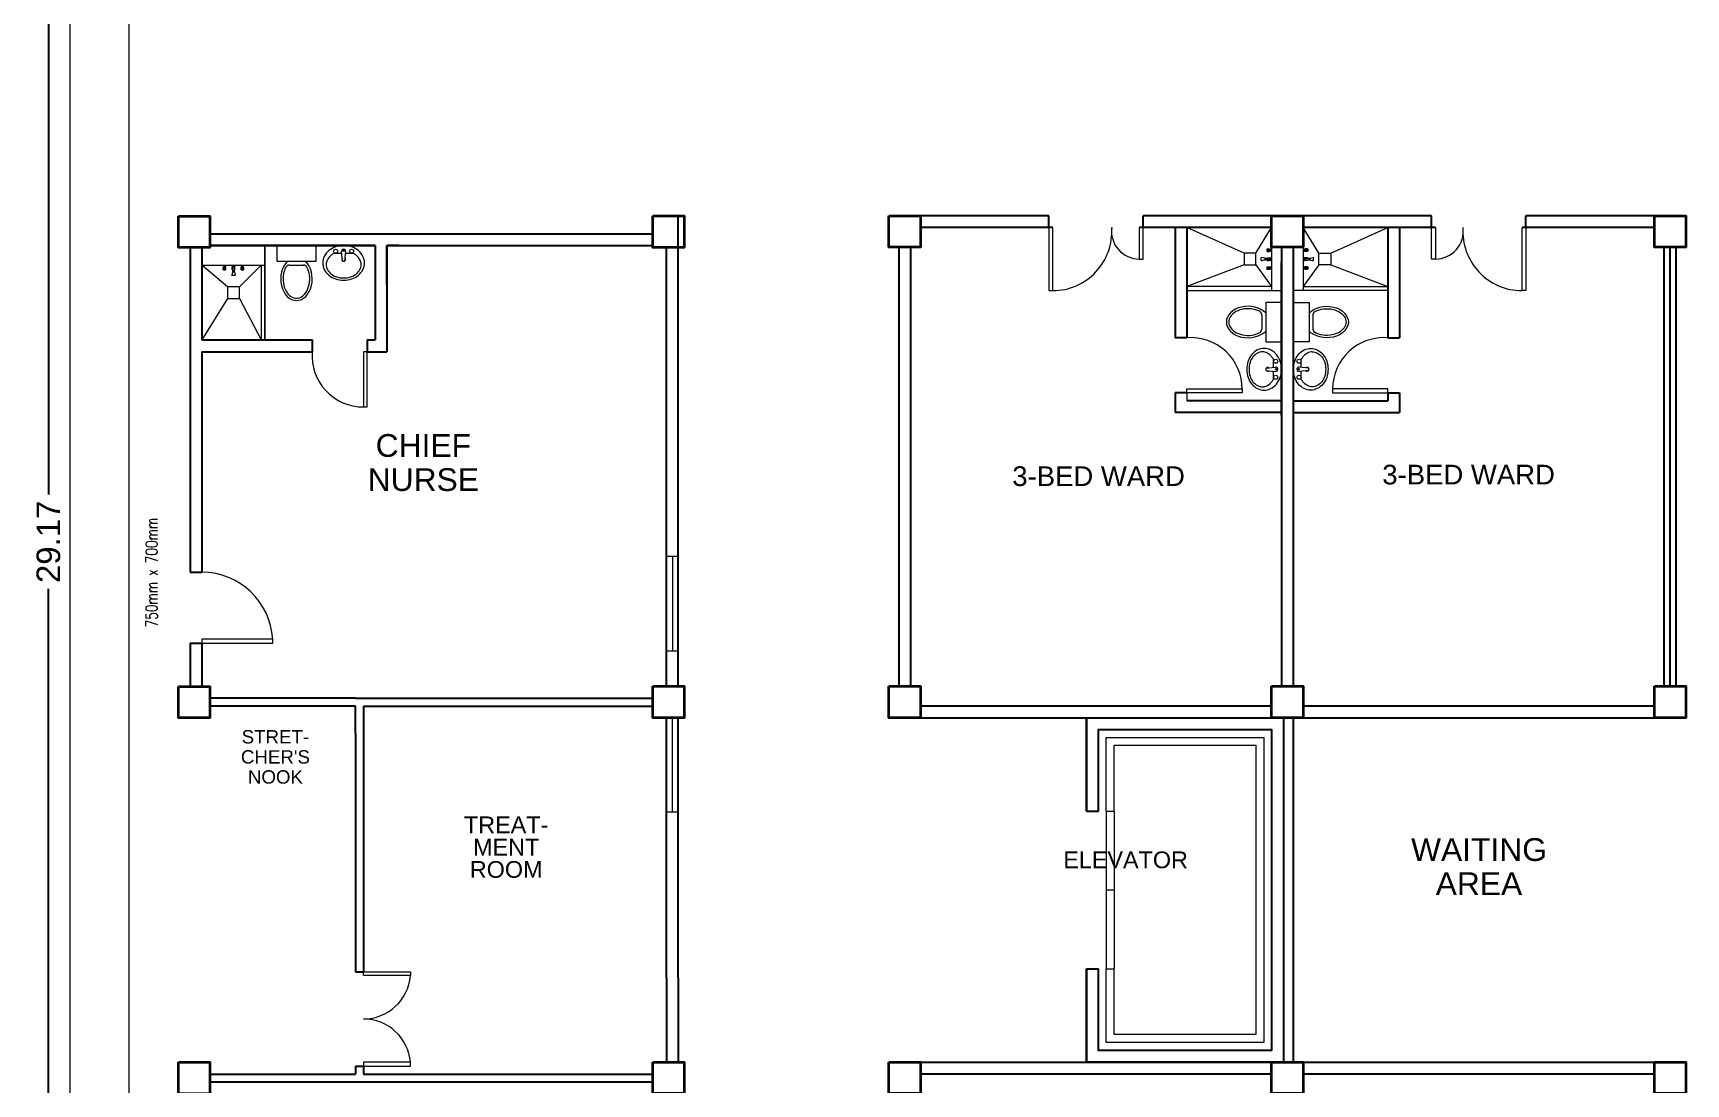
# Model space of a CAD drawing. Header units: millimetres. Extents: x 3 to 421, y 1 to 337.
# Drawn here: x 249.58 to 270.58, y 108.77 to 122.12 of the extents above; entities that cross this region are included whole.
import ezdxf

# ---------------------------------------------------------------- set-up
doc = ezdxf.new("R2010")
doc.units = ezdxf.units.MM
doc.header["$MEASUREMENT"] = 0
doc.layers.add('ahu line', color=7, linetype='Continuous', lineweight=20)
for name, color, linetype in [('diffuser', 7, 'Continuous'), ('ducting label', 7, 'Continuous'), ('label', 7, 'Continuous')]:
    doc.layers.add(name, color=color, linetype=linetype)
doc.styles.add('Arch-Dim', font='simplex.shx', dxfattribs={"width": 0.75})
doc.styles.get("Standard").update_dxf_attribs({"font": 'arial.ttf'})
doc.styles.add('SWISSLT175', font='swissl.ttf', dxfattribs={"height": 0.175})
doc.dimstyles.new('Copy of dimension', dxfattribs={"dimtxt": 0.3, "dimasz": 0.3, "dimexe": 0.18, "dimexo": 0.0625, "dimgap": 0.09, "dimtad": 0, "dimzin": 0, "dimdsep": 46, "dimtxsty": 'Standard', "dimblk": 'OBLIQUE', "dimcen": 0.09, "dimclrd": 256, "dimclre": 256, "dimclrt": 256, "dimadec": 0, "dimazin": 0, "dimtfac": 1, "dimtofl": 0, "dimtmove": 0, "dimatfit": 3, "dimldrblk": 'OBLIQUE', "dimfxl": 1, "dimtolj": 1, "dimtzin": 0, "dimarcsym": 0})

# ---------------------------------------------------------------- blocks, each defined once
blk = doc.blocks.new('_Oblique')
at = {"color": 0, "linetype": 'ByBlock', "lineweight": -2}
blk.add_line((-0.5, -0.5), (0.5, 0.5), dxfattribs=at)
blk = doc.blocks.new('*D29')
at = {"layer": 'Defpoints', "color": 0, "transparency": 16777216}
for p in [(250.904, 130.246), (249.78, 101.072), (251.004, 101.072)]:
    blk.add_point(p, dxfattribs=at)
at = {"layer": 'diffuser', "lineweight": -2, "transparency": 16777216}
for p, q in [((250.841, 130.246), (249.6, 130.246)), ((249.78, 130.246), (249.78, 116.258)), ((249.78, 101.072), (249.78, 115.06)), ((250.941, 101.072), (249.6, 101.072))]:
    blk.add_line(p, q, dxfattribs=at)
at = {"layer": 'diffuser', "lineweight": -2, "transparency": 16777216, "xscale": 0.3, "yscale": 0.3, "zscale": 0.3}
for p, rotation in [((249.78, 130.246), 90), ((249.78, 101.072), 270)]:
    blk.add_blockref('_Oblique', p, dxfattribs=dict(at, rotation=rotation))
at = {"layer": 'diffuser', "transparency": 16777216, "insert": (249.78, 115.659), "char_height": 0.3, "attachment_point": 5, "rotation": 90}
blk.add_mtext('\\A1;29.17', dxfattribs=at)

msp = doc.modelspace()

# ---------------------------------------------------------------- linework, layer by layer
at = {"color": 8, "linetype": 'ByBlock', "lineweight": 25}
for p, q in [((257.779, 113.824), (257.779, 119.799)), ((251.829, 119.573), (257.454, 119.573)), ((251.579, 119.397), (251.579, 115.272)), ((251.729, 119.397), (251.729, 118.223)), ((251.729, 119.397), (251.729, 118.223)), ((251.729, 119.273), (251.729, 118.223)), ((251.829, 119.423), (253.929, 119.423)), ((253.929, 119.423), (251.829, 119.423)), ((253.929, 119.423), (251.829, 119.423)), ((254.079, 119.423), (257.454, 119.423)), ((254.229, 119.423), (254.079, 119.423)), ((257.629, 113.822), (257.629, 119.399)), ((251.729, 118.073), (251.729, 115.272)), ((251.579, 115.272), (251.729, 115.272)), ((251.579, 114.372), (251.579, 114.172)), ((251.579, 114.372), (251.729, 114.372)), ((251.729, 114.372), (251.729, 114.272)), ((251.729, 114.372), (251.729, 113.822)), ((251.579, 114.172), (251.579, 114.172)), ((251.579, 114.172), (251.579, 113.822)), ((253.679, 113.672), (251.829, 113.672)), ((253.679, 113.672), (257.454, 113.672)), ((253.679, 113.572), (251.829, 113.572)), ((253.679, 113.222), (253.679, 113.572)), ((253.779, 113.572), (253.779, 110.198)), ((253.779, 113.572), (257.454, 113.572)), ((257.629, 110.122), (257.629, 113.424)), ((257.779, 110.122), (257.779, 113.424)), ((253.679, 113.222), (253.679, 110.198)), ((253.679, 110.198), (253.779, 110.198)), ((257.629, 110.122), (257.629, 109.049)), ((257.779, 110.122), (257.779, 109.049)), ((253.679, 108.998), (253.779, 108.998)), ((253.679, 108.998), (253.679, 108.898)), ((253.779, 108.998), (253.779, 108.898)), ((251.829, 108.898), (253.529, 108.898)), ((251.829, 108.798), (256.579, 108.798)), ((253.529, 108.898), (253.679, 108.898)), ((253.529, 108.898), (253.679, 108.898)), ((253.529, 108.798), (257.454, 108.798)), ((253.779, 108.898), (256.579, 108.898)), ((253.779, 108.898), (257.454, 108.898))]:
    msp.add_line(p, q, dxfattribs=at)
at = {"color": 8, "lineweight": 25}
for p, q in [((262.485, 119.801), (260.854, 119.801)), ((262.485, 119.651), (262.485, 119.801)), ((267.347, 119.801), (263.685, 119.801)), ((263.685, 119.651), (263.685, 119.801)), ((267.347, 119.651), (267.347, 119.801)), ((270.179, 119.801), (268.547, 119.801)), ((268.547, 119.651), (268.547, 119.801)), ((262.535, 119.651), (260.854, 119.651)), ((265.316, 119.651), (263.635, 119.651)), ((267.397, 119.651), (265.716, 119.651)), ((270.179, 119.651), (268.497, 119.651)), ((260.579, 119.401), (260.579, 113.824)), ((260.729, 119.401), (260.729, 113.824)), ((265.441, 119.401), (265.441, 113.824)), ((265.591, 119.401), (265.591, 113.824)), ((270.304, 113.824), (270.304, 119.401)), ((270.379, 113.824), (270.379, 119.401)), ((270.454, 113.824), (270.454, 119.401)), ((265.441, 117.265), (265.441, 119.215)), ((260.854, 113.574), (265.316, 113.574)), ((260.854, 113.424), (270.179, 113.424)), ((262.966, 113.424), (262.966, 112.236)), ((265.466, 113.424), (265.466, 109.049)), ((265.591, 113.424), (265.591, 109.049)), ((265.716, 113.574), (270.179, 113.574)), ((262.966, 112.236), (263.116, 112.236)), ((262.966, 110.236), (262.966, 109.049)), ((262.966, 110.236), (263.116, 110.236)), ((260.854, 109.049), (270.179, 109.049)), ((260.854, 108.899), (265.316, 108.899)), ((265.716, 108.899), (270.179, 108.899))]:
    msp.add_line(p, q, dxfattribs=at)
at = {"color": 8, "lineweight": 25, "ltscale": 0.3}
for p, q in [((264.091, 119.651), (264.091, 118.251)), ((264.241, 119.651), (264.241, 118.251)), ((266.791, 119.651), (266.791, 118.251)), ((266.941, 119.651), (266.941, 118.251)), ((264.241, 118.251), (264.091, 118.251)), ((266.791, 118.251), (266.941, 118.251)), ((264.091, 117.551), (264.091, 117.301)), ((264.241, 117.551), (264.091, 117.551)), ((265.441, 117.451), (264.241, 117.451)), ((265.591, 117.451), (266.791, 117.451)), ((266.791, 117.551), (266.791, 117.451)), ((266.791, 117.551), (266.941, 117.551)), ((266.941, 117.551), (266.941, 117.301)), ((265.441, 117.301), (264.091, 117.301)), ((265.591, 117.301), (266.941, 117.301))]:
    msp.add_line(p, q, dxfattribs=at)
at = {"color": 8, "lineweight": 9}
for p, q in [((265.316, 119.651), (264.241, 119.651)), ((265.316, 119.651), (265.316, 118.851)), ((265.716, 119.651), (265.716, 118.851)), ((252.679, 119.423), (252.679, 119.223)), ((253.179, 119.423), (252.679, 119.423)), ((253.179, 119.223), (253.179, 119.423)), ((253.514, 119.225), (253.501, 119.347)), ((253.543, 119.225), (253.557, 119.347)), ((265.184, 119.231), (265.184, 119.27)), ((265.231, 119.263), (265.189, 119.272)), ((265.238, 119.263), (265.231, 119.263)), ((265.231, 119.263), (265.231, 119.239)), ((265.231, 119.263), (265.231, 119.239)), ((265.238, 119.239), (265.238, 119.263)), ((265.238, 119.258), (265.301, 119.258)), ((265.257, 119.378), (265.257, 119.351)), ((265.257, 119.378), (265.259, 119.378)), ((265.257, 119.351), (265.259, 119.351)), ((265.257, 119.264), (265.257, 119.258)), ((265.257, 119.264), (265.259, 119.264)), ((265.259, 119.378), (265.261, 119.381)), ((265.259, 119.378), (265.259, 119.351)), ((265.259, 119.351), (265.261, 119.348)), ((265.259, 119.264), (265.261, 119.268)), ((265.259, 119.264), (265.259, 119.258)), ((265.261, 119.381), (265.261, 119.348)), ((265.261, 119.381), (265.283, 119.381)), ((265.261, 119.348), (265.283, 119.348)), ((265.261, 119.268), (265.261, 119.258)), ((265.261, 119.268), (265.283, 119.268)), ((265.27, 119.378), (265.282, 119.378)), ((265.27, 119.371), (265.282, 119.371)), ((265.27, 119.358), (265.282, 119.358)), ((265.27, 119.351), (265.282, 119.351)), ((265.27, 119.264), (265.282, 119.264)), ((265.283, 119.381), (265.287, 119.379)), ((265.283, 119.378), (265.283, 119.37)), ((265.283, 119.351), (265.283, 119.359)), ((265.283, 119.348), (265.287, 119.35)), ((265.283, 119.268), (265.287, 119.265)), ((265.283, 119.264), (265.283, 119.258)), ((265.289, 119.378), (265.295, 119.378)), ((265.289, 119.35), (265.295, 119.35)), ((265.289, 119.265), (265.295, 119.265)), ((265.295, 119.378), (265.297, 119.378)), ((265.295, 119.378), (265.295, 119.35)), ((265.295, 119.35), (265.297, 119.351)), ((265.295, 119.265), (265.295, 119.258)), ((265.295, 119.265), (265.297, 119.264)), ((265.297, 119.378), (265.297, 119.351)), ((265.309, 119.376), (265.297, 119.376)), ((265.309, 119.353), (265.297, 119.353)), ((265.297, 119.264), (265.297, 119.258)), ((265.301, 119.262), (265.297, 119.262)), ((265.301, 119.233), (265.301, 119.268)), ((265.301, 119.268), (265.31, 119.268)), ((265.301, 119.258), (265.301, 119.243)), ((265.315, 119.382), (265.309, 119.378)), ((265.309, 119.378), (265.309, 119.351)), ((265.315, 119.347), (265.309, 119.351)), ((265.31, 119.268), (265.316, 119.28)), ((265.31, 119.233), (265.31, 119.268)), ((265.31, 119.268), (265.31, 119.233)), ((265.315, 119.382), (265.315, 119.347)), ((265.315, 119.382), (265.316, 119.382)), ((265.315, 119.347), (265.316, 119.347)), ((265.316, 119.382), (265.316, 119.347)), ((265.316, 119.28), (265.316, 119.222)), ((265.716, 119.382), (265.716, 119.347)), ((265.717, 119.382), (265.716, 119.382)), ((265.717, 119.347), (265.716, 119.347)), ((265.722, 119.268), (265.716, 119.28)), ((265.716, 119.28), (265.716, 119.222)), ((265.717, 119.382), (265.717, 119.347)), ((265.717, 119.382), (265.724, 119.378)), ((265.717, 119.347), (265.724, 119.351)), ((265.722, 119.233), (265.722, 119.268)), ((265.732, 119.268), (265.722, 119.268)), ((265.722, 119.268), (265.722, 119.233)), ((265.724, 119.378), (265.724, 119.351)), ((265.724, 119.376), (265.735, 119.376)), ((265.724, 119.353), (265.735, 119.353)), ((265.732, 119.233), (265.732, 119.268)), ((265.732, 119.262), (265.735, 119.262)), ((265.794, 119.258), (265.732, 119.258)), ((265.732, 119.258), (265.732, 119.243)), ((265.738, 119.378), (265.735, 119.378)), ((265.735, 119.378), (265.735, 119.351)), ((265.738, 119.35), (265.735, 119.351)), ((265.738, 119.265), (265.735, 119.264)), ((265.735, 119.264), (265.735, 119.258)), ((265.738, 119.378), (265.738, 119.35)), ((265.744, 119.378), (265.738, 119.378)), ((265.744, 119.35), (265.738, 119.35)), ((265.738, 119.265), (265.738, 119.258)), ((265.744, 119.265), (265.738, 119.265)), ((265.749, 119.381), (265.745, 119.379)), ((265.749, 119.348), (265.745, 119.35)), ((265.749, 119.268), (265.745, 119.265)), ((265.771, 119.381), (265.749, 119.381)), ((265.749, 119.378), (265.749, 119.37)), ((265.749, 119.351), (265.749, 119.359)), ((265.771, 119.348), (265.749, 119.348)), ((265.771, 119.268), (265.749, 119.268)), ((265.749, 119.264), (265.749, 119.258)), ((265.763, 119.378), (265.751, 119.378)), ((265.763, 119.371), (265.751, 119.371)), ((265.763, 119.358), (265.751, 119.358)), ((265.763, 119.351), (265.751, 119.351)), ((265.763, 119.264), (265.751, 119.264)), ((265.771, 119.381), (265.771, 119.348)), ((265.773, 119.378), (265.771, 119.381)), ((265.773, 119.351), (265.771, 119.348)), ((265.771, 119.268), (265.771, 119.258)), ((265.773, 119.264), (265.771, 119.268)), ((265.773, 119.378), (265.773, 119.351)), ((265.775, 119.378), (265.773, 119.378)), ((265.775, 119.351), (265.773, 119.351)), ((265.773, 119.264), (265.773, 119.258)), ((265.775, 119.264), (265.773, 119.264)), ((265.775, 119.378), (265.775, 119.351)), ((265.775, 119.264), (265.775, 119.258)), ((265.794, 119.263), (265.802, 119.263)), ((265.794, 119.239), (265.794, 119.263)), ((265.802, 119.263), (265.843, 119.272)), ((265.802, 119.263), (265.802, 119.239)), ((265.802, 119.263), (265.802, 119.239)), ((265.848, 119.231), (265.848, 119.27)), ((251.998, 119.173), (252.032, 119.173)), ((251.998, 119.172), (251.998, 119.173)), ((251.998, 119.172), (252.032, 119.172)), ((251.998, 119.172), (252.001, 119.165)), ((251.998, 119.139), (252.001, 119.143)), ((251.998, 119.117), (251.998, 119.139)), ((251.998, 119.117), (252.032, 119.117)), ((252.002, 119.115), (251.998, 119.117)), ((252.001, 119.165), (252.029, 119.165)), ((252.001, 119.151), (252.002, 119.153)), ((252.001, 119.151), (252.029, 119.151)), ((252.001, 119.145), (252.001, 119.151)), ((252.002, 119.153), (252.028, 119.153)), ((252.002, 119.139), (252.009, 119.139)), ((252.002, 119.126), (252.002, 119.138)), ((252.002, 119.115), (252.028, 119.115)), ((252.002, 119.114), (252.002, 119.115)), ((252.002, 119.114), (252.028, 119.114)), ((252.004, 119.165), (252.004, 119.153)), ((252.009, 119.126), (252.009, 119.138)), ((252.028, 119.139), (252.021, 119.139)), ((252.021, 119.126), (252.021, 119.138)), ((252.026, 119.165), (252.026, 119.153)), ((252.029, 119.151), (252.028, 119.153)), ((252.028, 119.126), (252.028, 119.138)), ((252.028, 119.115), (252.032, 119.117)), ((252.028, 119.114), (252.028, 119.115)), ((252.032, 119.172), (252.029, 119.165)), ((252.029, 119.145), (252.029, 119.151)), ((252.032, 119.139), (252.03, 119.143)), ((252.032, 119.172), (252.032, 119.173)), ((252.032, 119.117), (252.032, 119.139)), ((252.111, 119.167), (252.1, 119.173)), ((252.1, 119.173), (252.158, 119.173)), ((252.116, 119.087), (252.108, 119.045)), ((252.146, 119.167), (252.111, 119.167)), ((252.111, 119.157), (252.111, 119.167)), ((252.111, 119.167), (252.146, 119.167)), ((252.146, 119.157), (252.111, 119.157)), ((252.112, 119.139), (252.114, 119.143)), ((252.112, 119.117), (252.112, 119.139)), ((252.112, 119.117), (252.121, 119.117)), ((252.116, 119.115), (252.112, 119.117)), ((252.115, 119.153), (252.121, 119.153)), ((252.115, 119.151), (252.115, 119.153)), ((252.115, 119.151), (252.121, 119.151)), ((252.115, 119.145), (252.115, 119.151)), ((252.115, 119.139), (252.121, 119.139)), ((252.116, 119.126), (252.116, 119.138)), ((252.116, 119.115), (252.121, 119.115)), ((252.116, 119.114), (252.116, 119.115)), ((252.116, 119.114), (252.121, 119.114)), ((252.116, 119.095), (252.116, 119.087)), ((252.141, 119.095), (252.116, 119.095)), ((252.116, 119.087), (252.141, 119.087)), ((252.116, 119.087), (252.141, 119.087)), ((252.117, 119.157), (252.117, 119.153)), ((252.121, 119.095), (252.121, 119.157)), ((252.121, 119.157), (252.136, 119.157)), ((252.136, 119.157), (252.136, 119.095)), ((252.136, 119.153), (252.142, 119.153)), ((252.136, 119.151), (252.143, 119.151)), ((252.142, 119.139), (252.136, 119.139)), ((252.136, 119.117), (252.145, 119.117)), ((252.136, 119.115), (252.142, 119.115)), ((252.136, 119.114), (252.142, 119.114)), ((252.14, 119.157), (252.14, 119.153)), ((252.141, 119.087), (252.141, 119.095)), ((252.141, 119.087), (252.15, 119.045)), ((252.143, 119.151), (252.142, 119.153)), ((252.142, 119.126), (252.142, 119.138)), ((252.142, 119.115), (252.145, 119.117)), ((252.142, 119.114), (252.142, 119.115)), ((252.143, 119.145), (252.143, 119.151)), ((252.145, 119.139), (252.143, 119.143)), ((252.145, 119.117), (252.145, 119.139)), ((252.158, 119.173), (252.146, 119.167)), ((252.146, 119.167), (252.146, 119.157)), ((252.225, 119.172), (252.225, 119.173)), ((252.225, 119.173), (252.259, 119.173)), ((252.225, 119.172), (252.229, 119.165)), ((252.225, 119.172), (252.259, 119.172)), ((252.226, 119.139), (252.228, 119.143)), ((252.226, 119.117), (252.226, 119.139)), ((252.229, 119.115), (252.226, 119.117)), ((252.226, 119.117), (252.259, 119.117)), ((252.228, 119.151), (252.229, 119.153)), ((252.228, 119.145), (252.228, 119.151)), ((252.228, 119.151), (252.256, 119.151)), ((252.229, 119.165), (252.256, 119.165)), ((252.229, 119.153), (252.256, 119.153)), ((252.229, 119.139), (252.236, 119.139)), ((252.229, 119.126), (252.229, 119.138)), ((252.229, 119.114), (252.229, 119.115)), ((252.229, 119.115), (252.255, 119.115)), ((252.229, 119.114), (252.255, 119.114)), ((252.231, 119.165), (252.231, 119.153)), ((252.236, 119.126), (252.236, 119.138)), ((252.256, 119.139), (252.248, 119.139)), ((252.248, 119.126), (252.248, 119.138)), ((252.254, 119.165), (252.254, 119.153)), ((252.255, 119.126), (252.255, 119.138)), ((252.255, 119.115), (252.259, 119.117)), ((252.255, 119.114), (252.255, 119.115)), ((252.259, 119.172), (252.256, 119.165)), ((252.256, 119.151), (252.256, 119.153)), ((252.256, 119.145), (252.256, 119.151)), ((252.259, 119.139), (252.257, 119.143)), ((252.259, 119.172), (252.259, 119.173)), ((252.259, 119.117), (252.259, 119.139)), ((252.679, 119.223), (253.179, 119.223)), ((252.838, 119.173), (253.019, 119.173)), ((265.231, 119.239), (265.189, 119.23)), ((265.231, 119.239), (265.238, 119.239)), ((265.301, 119.243), (265.238, 119.243)), ((265.257, 119.243), (265.257, 119.238)), ((265.257, 119.238), (265.259, 119.238)), ((265.257, 119.15), (265.259, 119.15)), ((265.257, 119.15), (265.257, 119.124)), ((265.257, 119.124), (265.259, 119.124)), ((265.259, 119.243), (265.259, 119.238)), ((265.259, 119.238), (265.261, 119.234)), ((265.259, 119.15), (265.261, 119.154)), ((265.259, 119.15), (265.259, 119.124)), ((265.259, 119.124), (265.261, 119.121)), ((265.261, 119.243), (265.261, 119.234)), ((265.261, 119.234), (265.283, 119.234)), ((265.261, 119.154), (265.283, 119.154)), ((265.261, 119.154), (265.261, 119.121)), ((265.261, 119.121), (265.283, 119.121)), ((265.27, 119.238), (265.282, 119.238)), ((265.27, 119.15), (265.282, 119.15)), ((265.27, 119.143), (265.282, 119.143)), ((265.27, 119.131), (265.282, 119.131)), ((265.27, 119.124), (265.282, 119.124)), ((265.283, 119.238), (265.283, 119.243)), ((265.283, 119.234), (265.287, 119.236)), ((265.283, 119.154), (265.287, 119.152)), ((265.283, 119.15), (265.283, 119.143)), ((265.283, 119.124), (265.283, 119.131)), ((265.283, 119.121), (265.287, 119.123)), ((265.289, 119.237), (265.295, 119.237)), ((265.289, 119.151), (265.295, 119.151)), ((265.289, 119.123), (265.295, 119.123)), ((265.295, 119.243), (265.295, 119.237)), ((265.295, 119.237), (265.297, 119.238)), ((265.295, 119.151), (265.295, 119.123)), ((265.295, 119.151), (265.297, 119.15)), ((265.295, 119.123), (265.297, 119.124)), ((265.297, 119.243), (265.297, 119.238)), ((265.301, 119.239), (265.297, 119.239)), ((265.297, 119.15), (265.297, 119.124)), ((265.309, 119.149), (265.297, 119.149)), ((265.309, 119.126), (265.297, 119.126)), ((265.31, 119.233), (265.301, 119.233)), ((265.315, 119.154), (265.309, 119.151)), ((265.309, 119.151), (265.309, 119.124)), ((265.315, 119.12), (265.309, 119.124)), ((265.316, 119.222), (265.31, 119.233)), ((265.315, 119.154), (265.316, 119.154)), ((265.315, 119.154), (265.315, 119.12)), ((265.315, 119.12), (265.316, 119.12)), ((265.316, 119.154), (265.316, 119.12)), ((265.716, 119.222), (265.722, 119.233)), ((265.717, 119.154), (265.716, 119.154)), ((265.716, 119.154), (265.716, 119.12)), ((265.717, 119.12), (265.716, 119.12)), ((265.717, 119.154), (265.724, 119.151)), ((265.717, 119.154), (265.717, 119.12)), ((265.717, 119.12), (265.724, 119.124)), ((265.722, 119.233), (265.732, 119.233)), ((265.724, 119.151), (265.724, 119.124)), ((265.724, 119.149), (265.735, 119.149)), ((265.724, 119.126), (265.735, 119.126)), ((265.732, 119.243), (265.794, 119.243)), ((265.732, 119.239), (265.735, 119.239)), ((265.735, 119.243), (265.735, 119.238)), ((265.738, 119.237), (265.735, 119.238)), ((265.738, 119.151), (265.735, 119.15)), ((265.735, 119.15), (265.735, 119.124)), ((265.738, 119.123), (265.735, 119.124)), ((265.738, 119.243), (265.738, 119.237)), ((265.744, 119.237), (265.738, 119.237)), ((265.744, 119.151), (265.738, 119.151)), ((265.738, 119.151), (265.738, 119.123)), ((265.744, 119.123), (265.738, 119.123)), ((265.749, 119.234), (265.745, 119.236)), ((265.749, 119.154), (265.745, 119.152)), ((265.749, 119.121), (265.745, 119.123)), ((265.749, 119.238), (265.749, 119.243)), ((265.771, 119.234), (265.749, 119.234)), ((265.771, 119.154), (265.749, 119.154)), ((265.749, 119.15), (265.749, 119.143)), ((265.749, 119.124), (265.749, 119.131)), ((265.771, 119.121), (265.749, 119.121)), ((265.763, 119.238), (265.751, 119.238)), ((265.763, 119.15), (265.751, 119.15)), ((265.763, 119.143), (265.751, 119.143)), ((265.763, 119.131), (265.751, 119.131)), ((265.763, 119.124), (265.751, 119.124)), ((265.771, 119.243), (265.771, 119.234)), ((265.773, 119.238), (265.771, 119.234)), ((265.773, 119.15), (265.771, 119.154)), ((265.771, 119.154), (265.771, 119.121)), ((265.773, 119.124), (265.771, 119.121)), ((265.773, 119.243), (265.773, 119.238)), ((265.775, 119.238), (265.773, 119.238)), ((265.775, 119.15), (265.773, 119.15)), ((265.773, 119.15), (265.773, 119.124)), ((265.775, 119.124), (265.773, 119.124)), ((265.775, 119.243), (265.775, 119.238)), ((265.775, 119.15), (265.775, 119.124)), ((265.802, 119.239), (265.794, 119.239)), ((265.802, 119.239), (265.843, 119.23)), ((252.148, 119.041), (252.109, 119.041)), ((265.441, 118.701), (265.241, 118.701)), ((265.241, 118.701), (265.241, 118.201)), ((265.441, 118.201), (265.441, 118.701)), ((265.591, 118.701), (265.791, 118.701)), ((265.591, 118.201), (265.591, 118.701)), ((265.791, 118.701), (265.791, 118.201)), ((265.191, 118.541), (265.191, 118.36)), ((265.841, 118.541), (265.841, 118.36)), ((265.241, 118.201), (265.441, 118.201)), ((265.791, 118.201), (265.591, 118.201)), ((265.243, 117.865), (265.365, 117.879)), ((265.243, 117.836), (265.365, 117.823)), ((265.339, 117.875), (265.339, 117.977)), ((265.789, 117.865), (265.667, 117.879)), ((265.789, 117.836), (265.667, 117.823)), ((265.693, 117.875), (265.693, 117.977)), ((263.216, 112.236), (263.316, 112.236)), ((263.216, 112.236), (263.216, 110.236)), ((263.316, 112.236), (263.316, 110.236)), ((263.316, 111.236), (263.216, 111.236)), ((263.216, 110.236), (263.316, 110.236))]:
    msp.add_line(p, q, dxfattribs=at)
at = {"color": 8, "lineweight": 9, "ltscale": 0.3}
for p, q in [((264.966, 119.326), (264.241, 119.651)), ((265.116, 119.326), (265.316, 119.651)), ((265.916, 119.326), (265.716, 119.651)), ((266.066, 119.326), (266.791, 119.651)), ((264.966, 119.176), (264.241, 118.901)), ((265.116, 119.176), (265.316, 118.901)), ((265.916, 119.176), (265.716, 118.901)), ((266.066, 119.176), (266.791, 118.901))]:
    msp.add_line(p, q, dxfattribs=at)
at = {"color": 8, "linetype": 'ByBlock', "lineweight": 9, "ltscale": 0.3}
for p, q in [((252.529, 119.423), (252.529, 118.223)), ((252.054, 118.898), (251.729, 119.173)), ((252.204, 118.898), (252.479, 119.173)), ((252.479, 119.173), (252.479, 118.223)), ((252.054, 118.748), (251.729, 118.223)), ((252.204, 118.748), (252.479, 118.223))]:
    msp.add_line(p, q, dxfattribs=at)
at = {"color": 8, "linetype": 'ByBlock', "lineweight": 9}
for p, q in [((252.529, 119.173), (252.529, 119.423)), ((251.729, 119.173), (252.529, 119.173)), ((257.779, 115.472), (257.629, 115.472)), ((257.704, 115.472), (257.704, 114.272)), ((257.779, 114.272), (257.779, 115.472)), ((257.629, 114.272), (257.779, 114.272)), ((257.704, 112.224), (257.704, 113.424)), ((257.779, 113.424), (257.779, 112.224)), ((257.779, 112.224), (257.629, 112.224))]:
    msp.add_line(p, q, dxfattribs=at)
at = {"color": 8, "linetype": 'ByBlock', "lineweight": 25, "ltscale": 0.3}
for p, q in [((253.929, 119.423), (253.929, 118.223)), ((254.079, 119.423), (254.079, 118.073)), ((251.729, 118.223), (253.129, 118.223)), ((253.129, 118.223), (253.129, 118.073)), ((253.829, 118.223), (253.929, 118.223)), ((253.829, 118.223), (253.829, 118.073)), ((251.729, 118.073), (253.129, 118.073)), ((253.829, 118.073), (254.079, 118.073))]:
    msp.add_line(p, q, dxfattribs=at)
at = {"color": 8, "lineweight": 13, "ltscale": 0.3}
msp.add_line((264.241, 117.551), (264.241, 117.451), dxfattribs=at)
at = {"color": 8, "linetype": 'ByBlock', "lineweight": 13}
for p, q in [((252.629, 114.422), (251.729, 114.422)), ((251.729, 114.422), (251.729, 114.372)), ((251.729, 114.372), (252.629, 114.372)), ((252.629, 114.372), (252.629, 114.422)), ((253.779, 110.198), (254.379, 110.198)), ((253.779, 110.148), (253.779, 110.198)), ((254.379, 110.148), (253.779, 110.148)), ((254.379, 110.198), (254.379, 110.148)), ((254.379, 109.048), (253.779, 109.048)), ((253.779, 109.048), (253.779, 108.998)), ((253.779, 108.998), (254.379, 108.998)), ((254.379, 108.998), (254.379, 109.048))]:
    msp.add_line(p, q, dxfattribs=at)
at = {"color": 8, "linetype": 'ByBlock', "lineweight": 35}
for points in [[(251.429, 119.797), (251.829, 119.797), (251.829, 119.397), (251.429, 119.397)], [(257.454, 119.799), (257.854, 119.799), (257.854, 119.399), (257.454, 119.399)], [(251.429, 113.822), (251.829, 113.822), (251.829, 113.422), (251.429, 113.422)], [(257.454, 113.824), (257.854, 113.824), (257.854, 113.424), (257.454, 113.424)], [(251.429, 109.047), (251.829, 109.047), (251.829, 108.647), (251.429, 108.647)], [(257.454, 109.049), (257.854, 109.049), (257.854, 108.649), (257.454, 108.649)]]:
    msp.add_lwpolyline(points, close=True, dxfattribs=at)
at = {"color": 8, "lineweight": 35}
for points in [[(260.454, 119.801), (260.854, 119.801), (260.854, 119.401), (260.454, 119.401)], [(265.316, 119.801), (265.716, 119.801), (265.716, 119.401), (265.316, 119.401)], [(270.179, 119.801), (270.579, 119.801), (270.579, 119.401), (270.179, 119.401)], [(260.454, 113.824), (260.854, 113.824), (260.854, 113.424), (260.454, 113.424)], [(265.316, 113.824), (265.716, 113.824), (265.716, 113.424), (265.316, 113.424)], [(270.179, 113.824), (270.579, 113.824), (270.579, 113.424), (270.179, 113.424)], [(260.454, 109.049), (260.854, 109.049), (260.854, 108.649), (260.454, 108.649)], [(265.316, 109.049), (265.716, 109.049), (265.716, 108.649), (265.316, 108.649)], [(270.179, 109.049), (270.579, 109.049), (270.579, 108.649), (270.179, 108.649)]]:
    msp.add_lwpolyline(points, close=True, dxfattribs=at)
at = {"color": 8, "lineweight": 13, "ltscale": 0.03}
for points in [[(262.535, 119.651), (262.485, 119.651), (262.485, 118.851), (262.535, 118.851)], [(263.685, 119.651), (263.635, 119.651), (263.635, 119.251), (263.685, 119.251)], [(267.347, 119.651), (267.397, 119.651), (267.397, 119.251), (267.347, 119.251)], [(268.497, 119.651), (268.547, 119.651), (268.547, 118.851), (268.497, 118.851)], [(253.829, 118.073), (253.779, 118.073), (253.779, 117.373), (253.829, 117.373)], [(264.241, 117.551), (264.241, 117.601), (264.941, 117.601), (264.941, 117.551)], [(266.791, 117.551), (266.791, 117.601), (266.091, 117.601), (266.091, 117.551)]]:
    msp.add_lwpolyline(points, close=True, dxfattribs=at)
at = {"color": 8, "lineweight": 9}
for points in [[(253.264, 119.202, 0.11576), (253.283, 119.119, 0.104047), (253.341, 119.045, 0.090875), (253.425, 118.998, 0.083344), (253.529, 118.981, 0.083344), (253.632, 118.998, 0.090875), (253.716, 119.045, 0.104047), (253.774, 119.119, 0.11576), (253.794, 119.202, 0.11576), (253.774, 119.284, 0.104047), (253.716, 119.358, 0.090875), (253.632, 119.405, 0.083344), (253.529, 119.423, 0.083344), (253.425, 119.405, 0.090875), (253.341, 119.358, 0.104047), (253.283, 119.284, 0.11576)], [(265.22, 118.116, 0.11576), (265.138, 118.096, 0.104047), (265.064, 118.038, 0.090875), (265.017, 117.954, 0.083344), (264.999, 117.851, 0.083344), (265.017, 117.747, 0.090875), (265.064, 117.663, 0.104047), (265.138, 117.605, 0.11576), (265.22, 117.586, 0.11576), (265.303, 117.605, 0.104047), (265.376, 117.663, 0.090875), (265.424, 117.747, 0.083344), (265.441, 117.851, 0.083344), (265.424, 117.954, 0.090875), (265.376, 118.038, 0.104047), (265.303, 118.096, 0.11576)], [(265.812, 118.116, -0.11576), (265.895, 118.096, -0.104047), (265.968, 118.038, -0.090875), (266.016, 117.954, -0.083344), (266.033, 117.851, -0.083344), (266.016, 117.747, -0.090875), (265.968, 117.663, -0.104047), (265.895, 117.605, -0.11576), (265.812, 117.586, -0.11576), (265.73, 117.605, -0.104047), (265.656, 117.663, -0.090875), (265.609, 117.747, -0.083344), (265.591, 117.851, -0.083344), (265.609, 117.954, -0.090875), (265.656, 118.038, -0.104047), (265.73, 118.096, -0.11576)]]:
    msp.add_lwpolyline(points, format="xyb", close=True, dxfattribs=at)
for points in [[(253.306, 119.181, 0.124838), (253.322, 119.118, 0.105788), (253.371, 119.06, 0.086697), (253.441, 119.024, 0.076776), (253.529, 119.011, 0.076776), (253.616, 119.024, 0.086697), (253.686, 119.06, 0.105788), (253.735, 119.118, 0.124838), (253.751, 119.181, 0.124838), (253.735, 119.243, 0.105788), (253.686, 119.301, 0.040067), (253.655, 119.321), (253.553, 119.321, 0.040067)], [(253.504, 119.321), (253.402, 119.321, 0.040067), (253.371, 119.301, 0.105788), (253.322, 119.243, 0.124838), (253.306, 119.181, 0.124838)], [(265.199, 118.073, 0.124838), (265.137, 118.057, 0.105788), (265.079, 118.008, 0.086697), (265.043, 117.938, 0.076776), (265.029, 117.851, 0.076776), (265.043, 117.763, 0.086697), (265.079, 117.693, 0.105788), (265.137, 117.644, 0.124838), (265.199, 117.628, 0.124838), (265.262, 117.644, 0.105788), (265.319, 117.693, 0.040067), (265.339, 117.724), (265.339, 117.826, 0.040067)], [(265.833, 118.073, -0.124838), (265.896, 118.057, -0.105788), (265.953, 118.008, -0.086697), (265.99, 117.938, -0.076776), (266.003, 117.851, -0.076776), (265.99, 117.763, -0.086697), (265.953, 117.693, -0.105788), (265.896, 117.644, -0.124838), (265.833, 117.628, -0.124838), (265.771, 117.644, -0.105788), (265.713, 117.693, -0.040067), (265.693, 117.724), (265.693, 117.826, -0.040067)]]:
    msp.add_lwpolyline(points, format="xyb", dxfattribs=at)
at = {"color": 8, "linetype": 'ByBlock', "lineweight": 25}
msp.add_lwpolyline([(254.079, 118.923), (254.079, 119.423)], dxfattribs=at)
at = {"color": 8, "lineweight": 9, "ltscale": 0.03}
for points in [[(265.116, 119.176), (265.116, 119.326), (264.966, 119.326), (264.966, 119.176)], [(265.916, 119.176), (265.916, 119.326), (266.066, 119.326), (266.066, 119.176)]]:
    msp.add_lwpolyline(points, close=True, dxfattribs=at)
at = {"color": 8, "linetype": 'ByBlock', "lineweight": 9, "ltscale": 0.3}
msp.add_lwpolyline([(252.479, 119.173), (252.479, 118.223), (252.529, 118.223), (252.529, 119.173), (252.529, 119.173)], dxfattribs=at)
at = {"color": 8, "linetype": 'ByBlock', "lineweight": 9, "ltscale": 0.03}
msp.add_lwpolyline([(252.204, 118.898), (252.054, 118.898), (252.054, 118.748), (252.204, 118.748)], close=True, dxfattribs=at)
at = {"color": 8, "lineweight": 9, "ltscale": 0.3}
for points in [[(265.316, 118.901), (264.241, 118.901), (264.241, 118.851), (265.441, 118.851), (265.441, 118.851)], [(265.716, 118.901), (266.791, 118.901), (266.791, 118.851), (265.591, 118.851), (265.591, 118.851)]]:
    msp.add_lwpolyline(points, dxfattribs=at)
at = {"color": 8, "lineweight": 25}
for points in [[(262.966, 112.236), (262.966, 113.424), (265.466, 113.424), (265.466, 109.049), (262.966, 109.049), (262.966, 110.236)], [(263.116, 112.236), (263.116, 113.274), (265.316, 113.274), (265.316, 109.199), (263.116, 109.199), (263.116, 110.236)]]:
    msp.add_lwpolyline(points, dxfattribs=at)
at = {"color": 8, "lineweight": 9}
for points in [[(263.216, 112.236), (263.216, 113.174), (265.216, 113.174), (265.216, 109.299), (263.216, 109.299), (263.216, 110.236)], [(263.316, 112.236), (263.316, 113.074), (265.116, 113.074), (265.116, 109.399), (263.316, 109.399), (263.316, 110.236)]]:
    msp.add_lwpolyline(points, dxfattribs=at)
for centre, radius in [((253.427, 119.35), 0.0255), ((253.529, 119.356), 0.0095), ((253.63, 119.35), 0.0255), ((265.368, 117.952), 0.0255), ((265.375, 117.851), 0.0095), ((265.664, 117.952), 0.0255), ((265.658, 117.851), 0.0095), ((265.368, 117.749), 0.0255), ((265.664, 117.749), 0.0255)]:
    msp.add_circle(centre, radius, dxfattribs=at)
at = {"color": 8, "lineweight": 13, "ltscale": 0.03}
for centre, radius, start, end in [((262.535, 119.602), 0.752, 270, 3.6952), ((263.635, 119.604), 0.353, 172.3719, 270), ((267.397, 119.604), 0.353, 270, 7.6281), ((268.497, 119.602), 0.752, 176.3048, 270), ((264.289, 117.601), 0.652, 0, 94.2422), ((266.743, 117.601), 0.652, 85.7578, 180), ((253.779, 118.024), 0.652, 175.7578, 270)]:
    msp.add_arc(centre, radius, start, end, dxfattribs=at)
at = {"color": 8, "lineweight": 9}
for centre, radius, start, end in [((253.529, 119.35), 0.028, 353.7545, 186.2455), ((253.529, 119.248), 0.025, 138.7978, 233.6932), ((253.529, 119.248), 0.025, 306.3068, 41.2022), ((252.838, 119.123), 0.05, 90, 151.8499), ((253.019, 119.123), 0.05, 28.0084, 90), ((253.529, 119.318), 0.0948, 261.2026, 278.7974), ((253.529, 119.248), 0.025, 251.3793, 288.6207), ((265.141, 118.541), 0.05, 0, 61.8499), ((265.891, 118.541), 0.05, 118.1501, 180), ((265.141, 118.36), 0.05, 298.0084, 360), ((265.891, 118.36), 0.05, 180, 241.9916), ((265.199, 117.942), 0.131, 61.5364, 90), ((265.175, 117.898), 0.181, 37.3815, 61.5364), ((265.138, 117.87), 0.228, 28.2037, 37.3815), ((265.894, 117.87), 0.228, 142.6185, 151.7963), ((265.857, 117.898), 0.181, 118.4636, 142.6185), ((265.833, 117.942), 0.131, 90, 118.4636), ((265.266, 117.851), 0.025, 161.3793, 198.6207), ((265.337, 117.851), 0.0948, 171.2026, 188.7974), ((265.266, 117.851), 0.025, 48.7978, 143.6932), ((265.266, 117.851), 0.025, 216.3068, 311.2022), ((265.368, 117.851), 0.028, 263.7545, 96.2455), ((265.664, 117.851), 0.028, 83.7545, 276.2455), ((265.766, 117.851), 0.025, 36.3068, 131.2022), ((265.766, 117.851), 0.025, 228.7978, 323.6932), ((265.695, 117.851), 0.0948, 351.2026, 8.7974), ((265.766, 117.851), 0.025, 341.3793, 18.6207)]:
    msp.add_arc(centre, radius, start, end, dxfattribs=at)
at = {"color": 8, "linetype": 'ByBlock', "lineweight": 13}
for centre, radius, start, end in [((251.729, 114.372), 0.9, 3.1847, 90), ((253.779, 110.198), 0.6, 270, 355.2198), ((253.779, 108.998), 0.6, 4.7802, 90)]:
    msp.add_arc(centre, radius, start, end, dxfattribs=at)
at = {"color": 8, "lineweight": 9, "extrusion": (-2.88216e-41, -4.99074e-41, -1)}
msp.add_ellipse((265.188, 119.268), major_axis=(-0.00268, 0.00268), ratio=1, start_param=6.066732, end_param=7.436794, dxfattribs=at)
at = {"color": 8, "lineweight": 9}
for centre, major_axis, ratio, start_param, end_param in [((265.265, 119.364), (0.00268, 0.00268), 1, 1.643677, 3.068487), ((265.27, 119.39), (0.00896, 0.00896), 1, 3.15309, 3.864175), ((265.27, 119.36), (0.00738, 0.00738), 1, 0.858879, 1.643677), ((265.27, 119.369), (-0.00738, 0.00738), 1, 1.497691, 2.282489), ((265.27, 119.339), (-0.00896, 0.00896), 1, -0.722807, -0.011722), ((265.27, 119.277), (0.00896, 0.00896), 1, 3.15309, 3.864175), ((265.282, 119.381), (-0.00268, 0.00268), 1, 2.356082, 2.983721), ((265.282, 119.367), (0.00268, 0.00268), 1, 0.157647, 0.785286), ((265.282, 119.362), (0.00268, 0.00268), 1, 3.926878, 4.554518), ((265.282, 119.348), (-0.00268, 0.00268), 1, -1.41315, -0.785511), ((265.282, 119.268), (0.00268, 0.00268), 1, 3.926878, 4.554518), ((265.276, 119.393), (-0.0118, 0.0118), 1, 2.876824, 3.009049), ((265.277, 119.36), (-0.00887, 0.00887), 1, 4.509022, 4.870036), ((265.277, 119.369), (-0.00887, 0.00887), 1, 2.983721, 3.344735), ((265.276, 119.336), (0.0118, 0.0118), 1, 0.132318, 0.264544), ((265.276, 119.279), (-0.0118, 0.0118), 1, 2.876824, 3.009049), ((265.289, 119.382), (-0.00268, 0.00268), 1, 1.862141, 2.356082), ((265.284, 119.364), (0.00268, 0.00268), 1, 4.915531, 6.079819), ((265.289, 119.347), (-0.00268, 0.00268), 1, -0.785511, -0.291569), ((265.289, 119.269), (0.00268, 0.00268), 1, 3.432937, 3.926878), ((265.845, 119.268), (-0.00268, -0.00268), 1, 2.92514, 4.295202), ((251.989, 119.127), (-0.00896, 0.00896), 1, 3.15309, 3.864175), ((251.987, 119.132), (0.0118, 0.0118), 1, 6.018417, 6.150642), ((251.997, 119.145), (0.00268, 0.00268), 1, 5.003733, 5.497675), ((251.998, 119.138), (0.00268, 0.00268), 1, 5.497675, 6.125314), ((252.013, 119.138), (-0.00268, 0.00268), 1, 0.157647, 0.785286), ((252.019, 119.127), (-0.00738, 0.00738), 1, 0.858879, 1.643677), ((252.02, 119.133), (0.00887, 0.00887), 1, 1.36743, 1.728443), ((252.015, 119.14), (-0.00268, 0.00268), 1, -1.367654, -0.203367), ((252.015, 119.122), (-0.00268, 0.00268), 1, 1.643677, 3.068487), ((252.01, 119.133), (0.00887, 0.00887), 1, 6.125314, 6.486327), ((252.011, 119.127), (0.00738, 0.00738), 1, 4.639283, 5.424081), ((252.017, 119.138), (-0.00268, 0.00268), 1, 3.926878, 4.554518), ((252.032, 119.138), (0.00268, 0.00268), 1, 1.728443, 2.356082), ((252.041, 119.127), (0.00896, 0.00896), 1, 2.418785, 3.129871), ((252.033, 119.145), (0.00268, 0.00268), 1, 2.356082, 2.850023), ((252.043, 119.132), (-0.0118, 0.0118), 1, 0.132318, 0.264544), ((252.103, 119.127), (0.00896, 0.00896), 1, 4.723886, 5.434971), ((252.111, 119.145), (-0.00268, 0.00268), 1, 3.432937, 3.926878), ((252.1, 119.132), (0.0118, 0.0118), 1, 6.018417, 6.150642), ((252.112, 119.138), (-0.00268, 0.00268), 1, 3.926878, 4.554518), ((252.146, 119.138), (-0.00268, 0.00268), 1, 0.157647, 0.785286), ((252.154, 119.127), (-0.00896, 0.00896), 1, 0.847989, 1.559075), ((252.146, 119.145), (-0.00268, 0.00268), 1, 0.785286, 1.279227), ((252.157, 119.132), (0.0118, 0.0118), 1, 1.703115, 1.83534), ((252.146, 119.044), (-0.00268, 0.00268), 1, 2.924915, 4.294977), ((252.217, 119.127), (-0.00896, 0.00896), 1, 3.15309, 3.864175), ((252.214, 119.132), (-0.0118, 0.0118), 1, 4.44762, 4.579846), ((252.225, 119.145), (0.00268, 0.00268), 1, 5.003733, 5.497675), ((252.225, 119.138), (0.00268, 0.00268), 1, 5.497675, 6.125314), ((252.24, 119.138), (-0.00268, 0.00268), 1, 0.157647, 0.785286), ((252.247, 119.127), (-0.00738, 0.00738), 1, 0.858879, 1.643677), ((252.247, 119.133), (0.00887, 0.00887), 1, 1.36743, 1.728443), ((252.242, 119.14), (-0.00268, 0.00268), 1, -1.367654, -0.203367), ((252.242, 119.122), (-0.00268, 0.00268), 1, 1.643677, 3.068487), ((252.238, 119.133), (0.00887, 0.00887), 1, 6.125314, 6.486327), ((252.238, 119.127), (0.00738, 0.00738), 1, 4.639283, 5.424081), ((252.245, 119.138), (-0.00268, 0.00268), 1, 3.926878, 4.554518), ((252.259, 119.138), (0.00268, 0.00268), 1, 1.728443, 2.356082), ((252.268, 119.127), (0.00896, 0.00896), 1, 2.418785, 3.129871), ((252.26, 119.145), (0.00268, 0.00268), 1, 2.356082, 2.850023), ((252.271, 119.132), (0.0118, 0.0118), 1, 1.703115, 1.83534), ((252.929, 118.998), (0, 0.275), 0.727273, 0.612555, 5.670631), ((265.188, 119.234), (-0.00268, 0.00268), 1, 1.354119, 2.724181), ((265.265, 119.137), (0.00268, 0.00268), 1, 1.643677, 3.068487), ((265.27, 119.225), (0.00896, 0.00896), 1, 0.847989, 1.559075), ((265.27, 119.163), (0.00896, 0.00896), 1, 3.15309, 3.864175), ((265.27, 119.133), (0.00738, 0.00738), 1, 0.858879, 1.643677), ((265.27, 119.142), (-0.00738, 0.00738), 1, 1.497691, 2.282489), ((265.27, 119.111), (-0.00896, 0.00896), 1, -0.722807, -0.011722), ((265.282, 119.234), (0.00268, 0.00268), 1, 0.157647, 0.785286), ((265.282, 119.154), (-0.00268, 0.00268), 1, 2.356082, 2.983721), ((265.282, 119.139), (0.00268, 0.00268), 1, 0.157647, 0.785286), ((265.282, 119.135), (0.00268, 0.00268), 1, 3.926878, 4.554518), ((265.282, 119.12), (-0.00268, 0.00268), 1, -1.41315, -0.785511), ((265.276, 119.223), (-0.0118, 0.0118), 1, -1.438478, -1.306252), ((265.276, 119.165), (0.0118, 0.0118), 1, 4.44762, 4.579846), ((265.277, 119.132), (-0.00887, 0.00887), 1, 4.509022, 4.870036), ((265.277, 119.142), (-0.00887, 0.00887), 1, 2.983721, 3.344735), ((265.276, 119.109), (0.0118, 0.0118), 1, 0.132318, 0.264544), ((265.289, 119.233), (0.00268, 0.00268), 1, 0.785286, 1.279227), ((265.289, 119.155), (-0.00268, 0.00268), 1, 1.862141, 2.356082), ((265.284, 119.137), (0.00268, 0.00268), 1, 4.915531, 6.079819), ((265.289, 119.119), (-0.00268, 0.00268), 1, -0.785511, -0.291569), ((265.016, 118.451), (0.275, 0), 0.727273, 0.612555, 5.670631)]:
    msp.add_ellipse(centre, major_axis=major_axis, ratio=ratio, start_param=start_param, end_param=end_param, dxfattribs=at)
at = {"color": 8, "lineweight": 9, "extrusion": (2.88216e-41, -4.99074e-41, -1)}
for centre, major_axis, start_param, end_param in [((265.744, 119.382), (0.00268, -0.00268), 0.291344, 0.785286), ((265.748, 119.364), (-0.00268, -0.00268), 0.203142, 1.36743), ((265.744, 119.347), (0.00268, -0.00268), 3.926878, 4.42082), ((265.744, 119.269), (-0.00268, -0.00268), -1.279452, -0.785511), ((265.756, 119.36), (-0.00887, -0.00887), 1.36743, 1.728443), ((265.756, 119.369), (0.00887, -0.00887), 1.412925, 1.773938), ((265.757, 119.393), (-0.0118, -0.0118), -0.264769, -0.132543), ((265.757, 119.336), (-0.0118, -0.0118), 1.703115, 1.83534), ((265.757, 119.279), (0.0118, -0.0118), 1.306028, 1.438253), ((265.751, 119.381), (-0.00268, -0.00268), -0.785511, -0.157871), ((265.751, 119.367), (0.00268, -0.00268), 3.299239, 3.926878), ((265.751, 119.362), (0.00268, -0.00268), 0.785286, 1.412925), ((265.751, 119.348), (0.00268, -0.00268), 3.299239, 3.926878), ((265.751, 119.268), (-0.00268, -0.00268), -0.785511, -0.157871), ((265.762, 119.39), (-0.00896, -0.00896), -1.559299, -0.848214), ((265.762, 119.36), (0.00738, -0.00738), 4.000472, 4.78527), ((265.762, 119.369), (-0.00738, -0.00738), 4.639283, 5.424081), ((265.762, 119.339), (0.00896, -0.00896), 3.989582, 4.700667), ((265.762, 119.277), (0.00896, -0.00896), 0.011497, 0.722582), ((265.767, 119.364), (0.00268, -0.00268), 4.78527, 6.21008), ((265.744, 119.233), (0.00268, -0.00268), 3.926878, 4.42082), ((265.744, 119.155), (-0.00268, -0.00268), -1.279452, -0.785511), ((265.748, 119.137), (-0.00268, -0.00268), 0.203142, 1.36743), ((265.744, 119.119), (-0.00268, -0.00268), 2.356082, 2.850023), ((265.756, 119.132), (0.00887, -0.00887), 2.938226, 3.299239), ((265.756, 119.142), (-0.00887, -0.00887), -0.157871, 0.203142), ((265.757, 119.223), (0.0118, -0.0118), 3.273911, 3.406137), ((265.757, 119.165), (-0.0118, -0.0118), -0.264769, -0.132543), ((265.757, 119.109), (-0.0118, -0.0118), 1.703115, 1.83534), ((265.751, 119.234), (0.00268, -0.00268), 3.299239, 3.926878), ((265.751, 119.154), (0.00268, -0.00268), 0.785286, 1.412925), ((265.751, 119.139), (0.00268, -0.00268), 3.299239, 3.926878), ((265.751, 119.135), (0.00268, -0.00268), 0.785286, 1.412925), ((265.751, 119.12), (-0.00268, -0.00268), 1.728443, 2.356082), ((265.762, 119.225), (-0.00896, -0.00896), 2.418785, 3.129871), ((265.762, 119.163), (-0.00896, -0.00896), -1.559299, -0.848214), ((265.762, 119.133), (0.00738, -0.00738), 4.000472, 4.78527), ((265.762, 119.142), (0.00738, -0.00738), 6.21008, 6.994878), ((265.762, 119.111), (-0.00896, -0.00896), 2.418785, 3.129871), ((265.767, 119.137), (-0.00268, -0.00268), 3.214474, 4.639283), ((265.845, 119.234), (0.00268, -0.00268), 6.066508, 7.43657)]:
    msp.add_ellipse(centre, major_axis=major_axis, ratio=1, start_param=start_param, end_param=end_param, dxfattribs=at)
at = {"color": 8, "lineweight": 9, "extrusion": (4.99074e-41, -2.88216e-41, -1)}
msp.add_ellipse((252.111, 119.044), major_axis=(-0.00268, 0.00268), ratio=1, start_param=4.495936, end_param=5.865998, dxfattribs=at)
at = {"color": 8, "lineweight": 9, "extrusion": (0, 0, -1)}
msp.add_ellipse((266.016, 118.451), major_axis=(-0.275, 0), ratio=0.727273, start_param=0.612555, end_param=5.670631, dxfattribs=at)
at = {"color": 8, "lineweight": 9}
for points in [[(252.794, 119.146), (252.785, 119.13), (252.778, 119.112), (252.751, 119.021), (252.756, 118.933), (252.814, 118.802), (252.864, 118.76), (252.962, 118.747), (253.014, 118.773), (253.088, 118.884), (253.106, 118.968), (253.09, 119.082), (253.079, 119.116), (253.063, 119.146)], [(265.165, 118.586), (265.148, 118.594), (265.13, 118.602), (265.039, 118.629), (264.952, 118.623), (264.82, 118.566), (264.779, 118.516), (264.766, 118.418), (264.791, 118.365), (264.903, 118.291), (264.986, 118.273), (265.1, 118.289), (265.135, 118.301), (265.165, 118.316)], [(265.868, 118.586), (265.884, 118.594), (265.902, 118.602), (265.993, 118.629), (266.08, 118.623), (266.212, 118.566), (266.253, 118.516), (266.267, 118.418), (266.241, 118.365), (266.13, 118.291), (266.046, 118.273), (265.932, 118.289), (265.897, 118.301), (265.868, 118.316)]]:
    msp.add_open_spline(points, degree=3, knots=[0.937253, 0.937253, 0.937253, 0.937253, 1.185372, 1.185372, 2.113864, 2.113864, 3.042356, 3.042356, 3.970847, 3.970847, 4.899339, 4.899339, 5.346062, 5.346062, 5.346062, 5.346062], dxfattribs=at)
at = {"layer": 'ahu line', "linetype": 'Continuous'}
for p, q in [((250.054, 100.448), (250.054, 129.771)), ((250.804, 100.448), (250.804, 129.771))]:
    msp.add_line(p, q, dxfattribs=at)

# ---------------------------------------------------------------- texts
at = {"layer": 'ducting label', "color": 7, "linetype": 'Continuous', "lineweight": 25, "insert": (251.015, 114.573), "char_height": 0.15, "attachment_point": 1, "rotation": 90, "style": 'Arch-Dim'}
msp.add_mtext_dynamic_manual_height_columns('\\A1;750mm x 700mm', width=1.69924, gutter_width=1.011, heights=[0], dxfattribs=at)
at = {"layer": 'label', "color": 8, "linetype": 'ByBlock', "lineweight": 9, "ltscale": 0.4, "attachment_point": 5, "style": 'SWISSLT175'}
for s, insert, char_height, line_spacing_factor in [('CHIEF\\PNURSE', (254.541, 116.664), 0.2889, 0.9), ("STRET-\\PCHER'S\\PNOOK", (252.662, 112.926), 0.17, 0.9), ('TREAT-\\PMENT\\PROOM', (255.593, 111.779), 0.2125, 0.8)]:
    msp.add_mtext(s, dxfattribs=dict(at, insert=insert, char_height=char_height, line_spacing_factor=line_spacing_factor))
at = {"layer": 'label', "color": 8, "lineweight": 9, "ltscale": 0.4, "attachment_point": 5, "style": 'SWISSLT175'}
for s, insert, char_height, line_spacing_factor in [('3-BED WARD', (263.118, 116.491), 0.25, 0.8), ('3-BED WARD', (267.818, 116.511), 0.25, 0.8), ('ELEVATOR', (263.461, 111.618), 0.2125, 0.9)]:
    msp.add_mtext(s, dxfattribs=dict(at, insert=insert, char_height=char_height, line_spacing_factor=line_spacing_factor))
at = {"layer": 'label', "color": 8, "lineweight": -2, "ltscale": 0.4, "insert": (267.95, 111.533), "char_height": 0.28892, "attachment_point": 5, "line_spacing_factor": 0.9, "style": 'SWISSLT175'}
msp.add_mtext('WAITING^JAREA', dxfattribs=at)

# ---------------------------------------------------------------- dimensions: what is measured, and where the dimension line sits
at = {"layer": 'diffuser'}
dim = msp.add_linear_dim(base=(249.78, 101.072), p1=(250.904, 130.246), p2=(251.004, 101.072), angle=90, dimstyle='Copy of dimension', dxfattribs=at)
dim.commit()
dim.dimension.update_dxf_attribs({"geometry": '*D29', "text_midpoint": (249.78, 115.659)})

doc.saveas('drawing.dxf')
